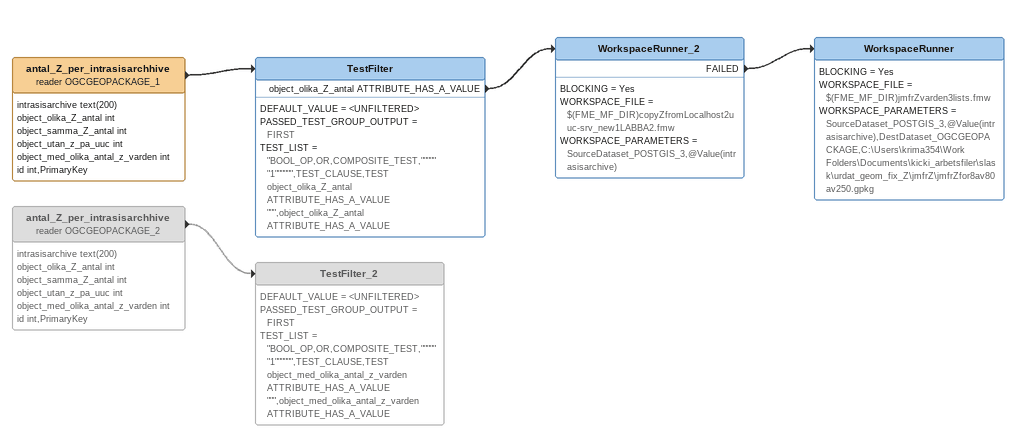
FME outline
antal_Z_per_intrasisarchhive (reader OGCGEOPACKAGE_1)
    attributes: intrasisarchive text(200), object_olika_Z_antal int, object_samma_Z_antal int, object_utan_z_pa_uuc int, object_med_olika_antal_z_varden int, id int,PrimaryKey
    -> TestFilter
TestFilter
    DEFAULT_VALUE = <UNFILTERED>
    PASSED_TEST_GROUP_OUTPUT = FIRST
    TEST_LIST = "BOOL_OP,OR,COMPOSITE_TEST,""""""1"""""",TEST_CLAUSE,TEST object_olika_Z_antal ATTRIBUTE_HAS_A_VALUE """,object_olika_Z_antal ATTRIBUTE_HAS_A_VALUE
    object_olika_Z_antal ATTRIBUTE_HAS_A_VALUE -> WorkspaceRunner_2
WorkspaceRunner_2
    BLOCKING = Yes
    WORKSPACE_FILE = $(FME_MF_DIR)copyZfromLocalhost2uuc-srv_new1LABBA2.fmw
    WORKSPACE_PARAMETERS = SourceDataset_POSTGIS_3,@Value(intrasisarchive)
    FAILED -> WorkspaceRunner
WorkspaceRunner
    BLOCKING = Yes
    WORKSPACE_FILE = $(FME_MF_DIR)jmfrZvarden3lists.fmw
    WORKSPACE_PARAMETERS = SourceDataset_POSTGIS_3,@Value(intrasisarchive),DestDataset_OGCGEOPACKAGE,C:\Users\krima354\Work Folders\Documents\kicki_arbetsfiler\slask\urdat_geom_fix_Z\jmfrZ\jmfrZfor8av80av250.gpkg
antal_Z_per_intrasisarchhive (reader OGCGEOPACKAGE_2) [off]
    attributes: intrasisarchive text(200), object_olika_Z_antal int, object_samma_Z_antal int, object_utan_z_pa_uuc int, object_med_olika_antal_z_varden int, id int,PrimaryKey
    -> TestFilter_2 [off]
TestFilter_2 [off]
    DEFAULT_VALUE = <UNFILTERED>
    PASSED_TEST_GROUP_OUTPUT = FIRST
    TEST_LIST = "BOOL_OP,OR,COMPOSITE_TEST,""""""1"""""",TEST_CLAUSE,TEST object_med_olika_antal_z_varden ATTRIBUTE_HAS_A_VALUE """,object_med_olika_antal_z_varden ATTRIBUTE_HAS_A_VALUE
